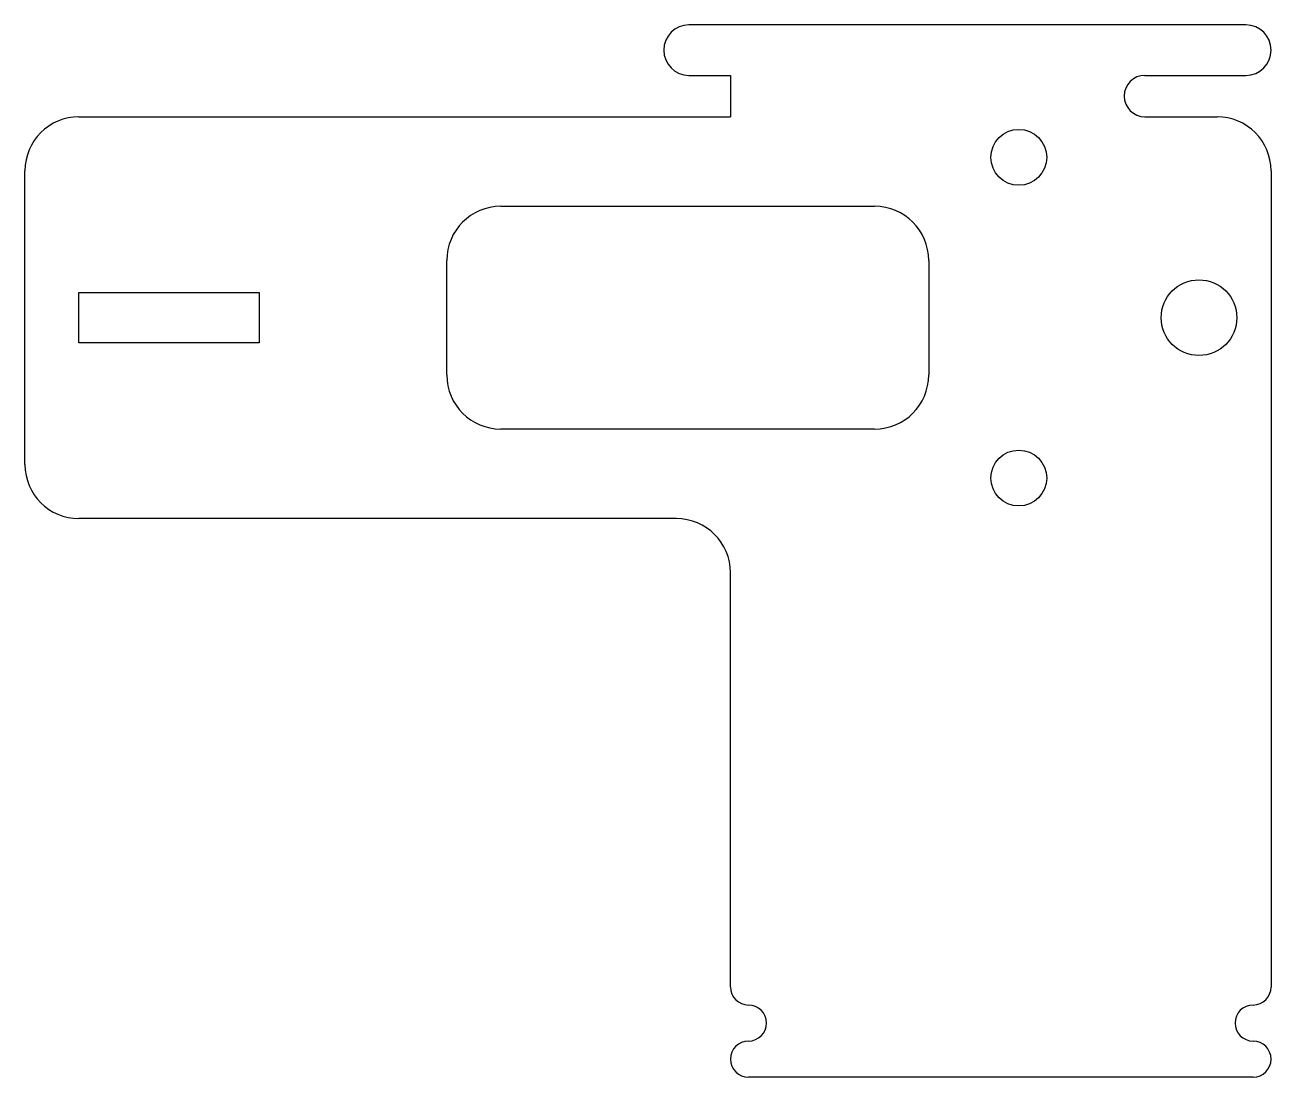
# Model space of a CAD drawing. Header units: millimetres. Extents: x -76 to -6.8, y -42.1 to 16.2.
import ezdxf

# ---------------------------------------------------------------- set-up
doc = ezdxf.new("R2010")
doc.units = ezdxf.units.MM
doc.layers.add('Shape2DView014', color=7, linetype='CONTINUOUS')

msp = doc.modelspace()

# ---------------------------------------------------------------- linework, layer by layer
at = {"layer": 'Shape2DView014'}
for p, q in [((-8.25, 16.25), (-39.15, 16.25)), ((-39.15, 13.45), (-36.85, 13.45)), ((-36.85, 13.45), (-36.85, 11.15)), ((-13.85, 13.45), (-8.25, 13.45)), ((-73, 11.15), (-36.85, 11.15)), ((-13.85, 11.15), (-9.85, 11.15)), ((-76, -8.15), (-76, 8.15)), ((-6.85, 8.15), (-6.85, -11.15)), ((-49.59, 6.18082), (-28.85, 6.18082)), ((-52.59, -3.18082), (-52.59, 3.18082)), ((-25.85, 3.18082), (-25.85, -3.18082)), ((-73, -1.4), (-73, 1.4)), ((-73, 1.4), (-68, 1.4)), ((-68, 1.4), (-63, 1.4)), ((-63, 1.4), (-63, -1.4)), ((-68, -1.4), (-73, -1.4)), ((-63, -1.4), (-68, -1.4)), ((-28.85, -6.18082), (-49.59, -6.18082)), ((-39.85, -11.15), (-73, -11.15)), ((-6.85, -11.15), (-6.85, -37.15)), ((-36.85, -37.15), (-36.85, -14.15)), ((-7.85, -42.15), (-35.85, -42.15))]:
    msp.add_line(p, q, dxfattribs=at)
for centre, radius in [((-20.85, 8.9), 1.55), ((-10.85, 0), 2.1), ((-20.85, -8.9), 1.55)]:
    msp.add_circle(centre, radius, dxfattribs=at)
for centre, radius, start, end in [((-39.15, 14.85), 1.4, 90, -90), ((-8.25, 14.85), 1.4, -90, 90), ((-13.85, 12.3), 1.15, 90, -90), ((-73, 8.15), 3, 90, 180), ((-9.85, 8.15), 3, 0, 90), ((-49.59, 3.18082), 3, 90, 180), ((-28.85, 3.18082), 3, 0, 90), ((-49.59, -3.18082), 3, -180, -90), ((-28.85, -3.18082), 3, -90, 0), ((-73, -8.15), 3, 180, -90), ((-39.85, -14.15), 3, 0, 90), ((-35.85, -37.15), 1, 180, -90), ((-7.85, -37.15), 1, -90, 0), ((-35.85, -39.15), 1, -90, 90), ((-7.85, -39.15), 1, 90, -90), ((-35.85, -41.15), 1, 90, -90), ((-7.85, -41.15), 1, -90, 90)]:
    msp.add_arc(centre, radius, start, end, dxfattribs=at)

doc.saveas('drawing.dxf')
